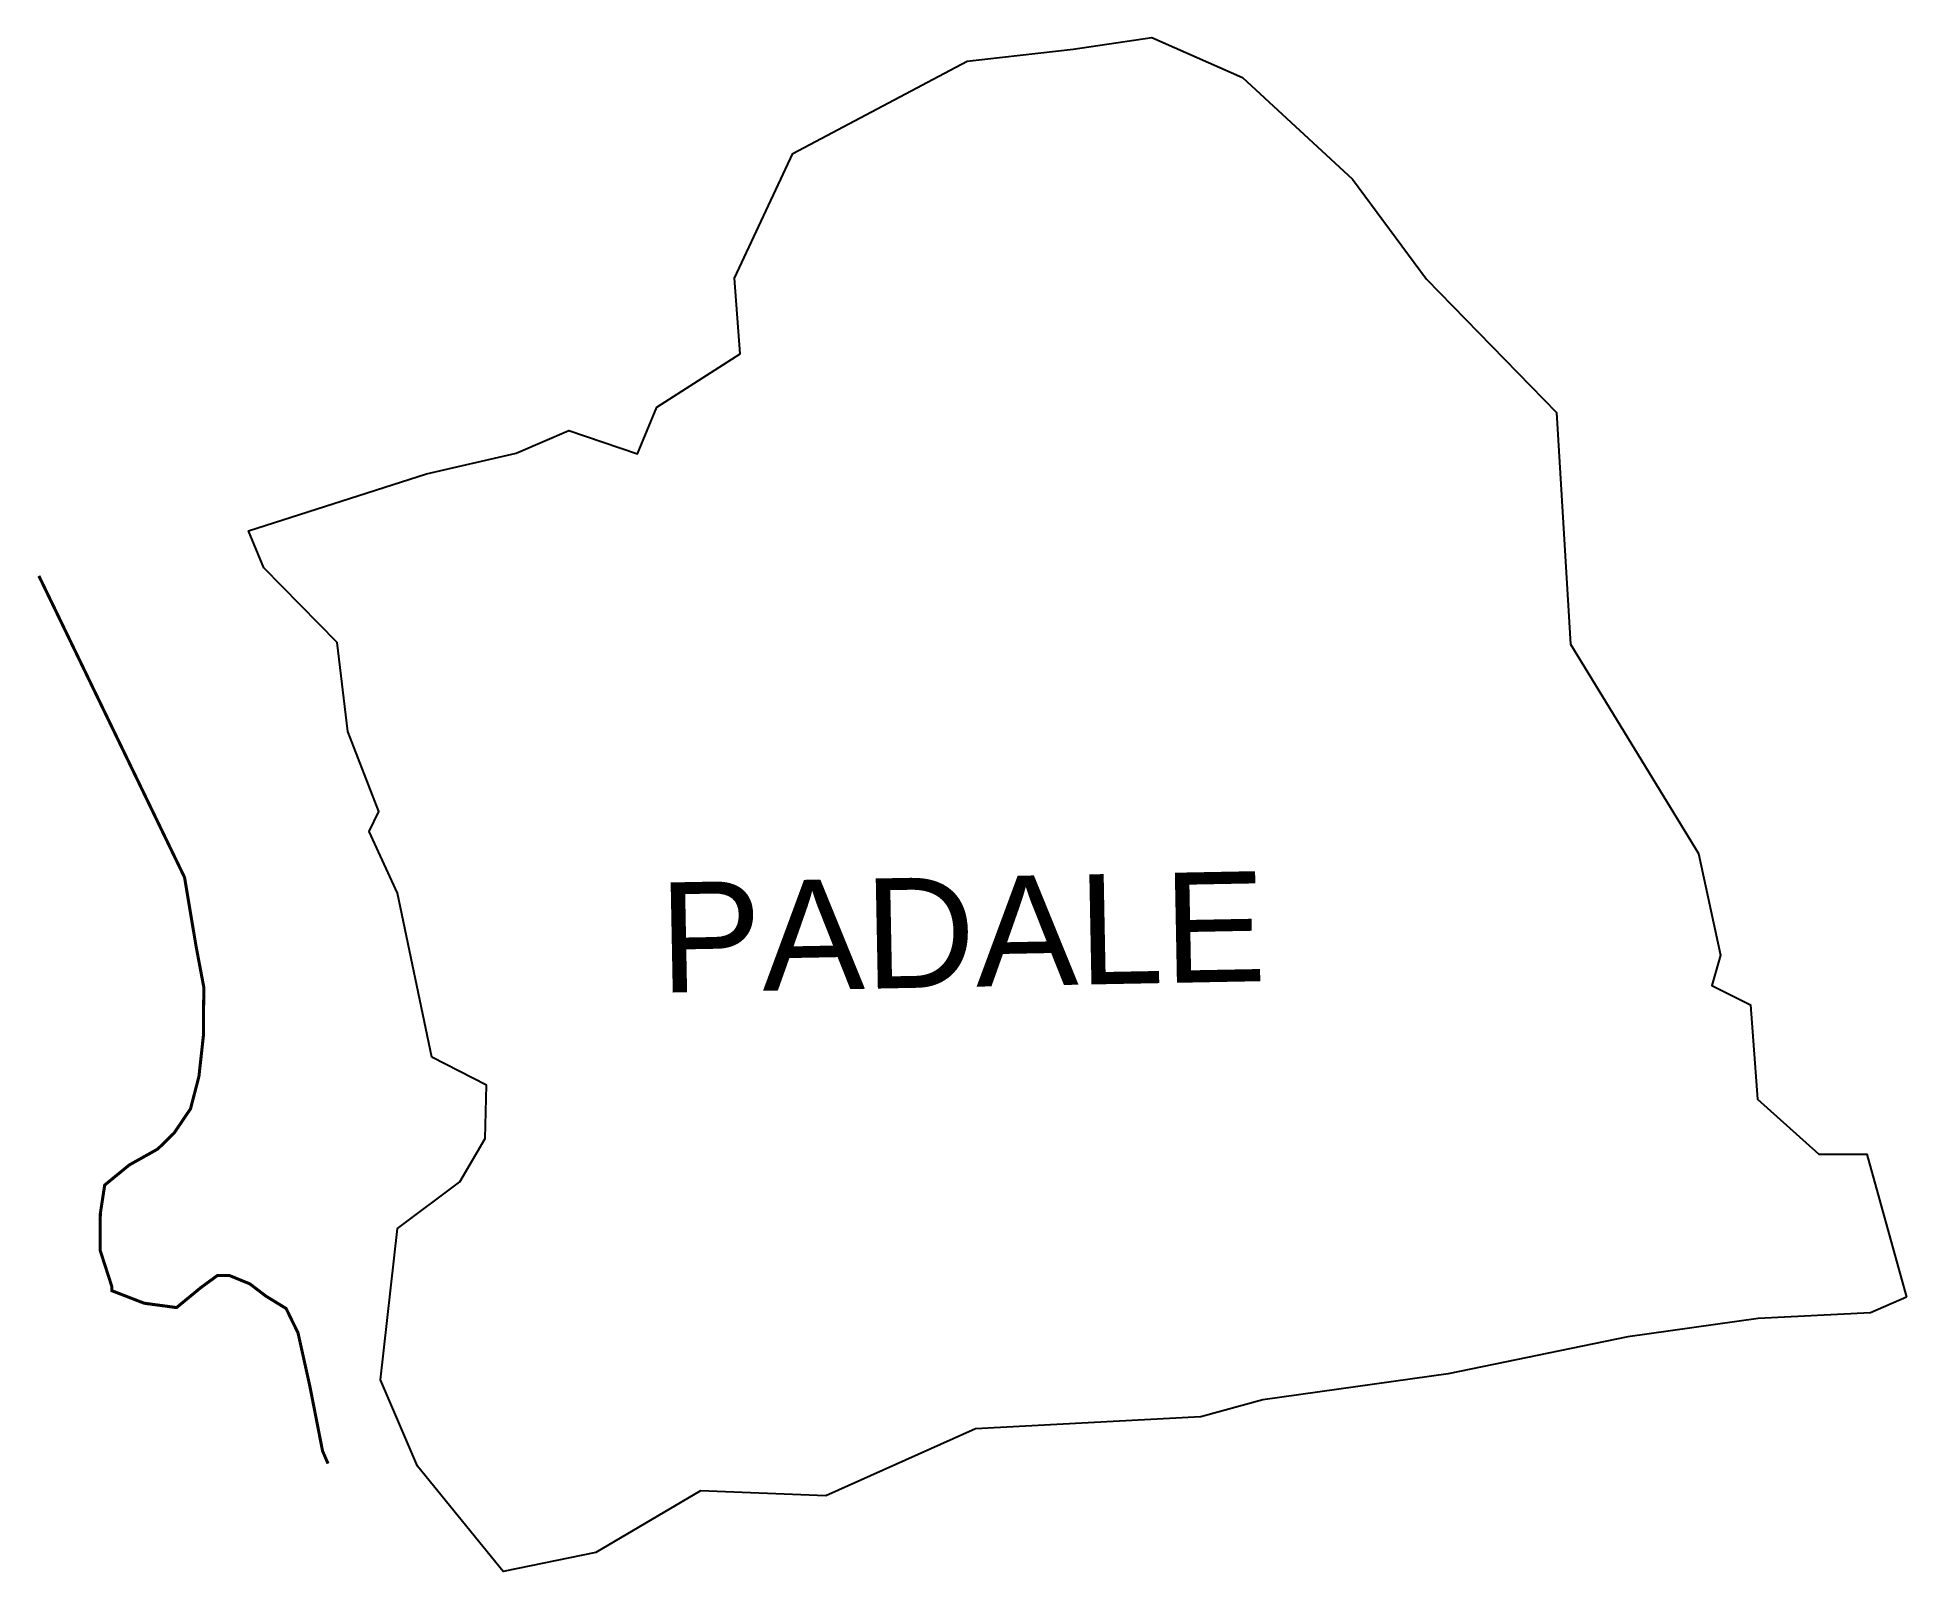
# Model space of a CAD drawing. Header units: metres. Extents: x 295760 to 297607, y 1977284 to 1978799.
import ezdxf

# ---------------------------------------------------------------- set-up
doc = ezdxf.new("R2010")
doc.units = ezdxf.units.M
for name, color, linetype in [('LOW TIDE LINE', 5, 'Continuous'), ('village', 3, 'Continuous'), ('VILLAGE NAME', 250, 'Continuous')]:
    doc.layers.add(name, color=color, linetype=linetype)
doc.styles.get("Standard").update_dxf_attribs({"font": 'calibri.ttf'})

msp = doc.modelspace()

# ---------------------------------------------------------------- linework, layer by layer
at = {"layer": 'LOW TIDE LINE', "lineweight": 18}
msp.add_lwpolyline([(295761.9, 1978267.4, 3.01, 3.01, 0), (295905.8, 1977969.6, 3.01, 3.01, 0), (295917.2, 1977901.4, 3.01, 3.01, 0), (295924.8, 1977861.2, 3.01, 3.01, 0), (295924.4, 1977813.1, 3.01, 3.01, 0), (295920, 1977773, 3.01, 3.01, 0), (295911.7, 1977741.1, 3.01, 3.01, 0), (295895.5, 1977717.1, 3.01, 3.01, 0), (295879.3, 1977701.3, 3.01, 3.01, 0), (295851.1, 1977685.5, 3.01, 3.01, 0), (295826.9, 1977665.7, 3.01, 3.01, 0), (295822.6, 1977637.6, 3.01, 3.01, 0), (295822.3, 1977601.6, 3.01, 3.01, 0), (295834, 1977565.4, 3.01, 3.01, 0), (295833.9, 1977561.4, 3.01, 3.01, 0), (295865.9, 1977549, 3.01, 3.01, 0), (295897.9, 1977544.7, 3.01, 3.01, 0), (295922.1, 1977564.6, 3.01, 3.01, 0), (295938.3, 1977576.4, 3.01, 3.01, 0), (295950.3, 1977576.3, 3.01, 3.01, 0), (295970.3, 1977568.1, 3.01, 3.01, 0), (295986.2, 1977556, 3.01, 3.01, 0), (296006.1, 1977543.8, 3.01, 3.01, 0), (296017.9, 1977519.6, 3.01, 3.01, 0), (296029.5, 1977467.4, 3.01, 3.01, 0), (296042.1, 1977403.1, 3.01, 3.01, 0), (296047.5, 1977390.6, 0, 0, 0)], format="xyseb", dxfattribs=at)
at = {"layer": 'village', "color": 3}
msp.add_polyline3d([(297606.9, 1977554.9, 0), (297571.3, 1977539.4, 0), (297460.2, 1977534, 0), (297331.6, 1977515.8, 0), (297154.1, 1977479.4, 0), (296970.9, 1977453.6, 0), (296909.6, 1977436.7, 0), (296687.2, 1977425, 0), (296539.4, 1977358.7, 0), (296415.6, 1977363.8, 0), (296312, 1977302.9, 0), (296220.4, 1977283.9, 0), (296135.9, 1977388.2, 0), (296099.5, 1977473.4, 0), (296116, 1977622.8, 0), (296177.8, 1977668.9, 0), (296202.6, 1977711.6, 0), (296204.2, 1977764.3, 0), (296150.1, 1977792, 0), (296116.1, 1977953.9, 0), (296088, 1978014.9, 0), (296097.8, 1978034.8, 0), (296067.1, 1978113.6, 0), (296056.7, 1978201.6, 0), (295984.2, 1978275.4, 0), (295969, 1978311.9, 0), (296144.9, 1978368.1, 0), (296233.2, 1978388.8, 0), (296285.3, 1978411.2, 0), (296353.1, 1978388, 0), (296372.2, 1978434.2, 0), (296454.6, 1978486.8, 0), (296448.9, 1978561.4, 0), (296506.6, 1978684.8, 0), (296678.8, 1978775.7, 0), (296783.6, 1978787.6, 0), (296861.4, 1978799.3, 0), (296951, 1978759.8, 0), (297059.6, 1978659.2, 0), (297132.5, 1978560.6, 0), (297260.9, 1978428.8, 0), (297275, 1978200, 0), (297401.3, 1977993.3, 0), (297423, 1977892.9, 0), (297414.6, 1977862.9, 0), (297452.6, 1977843.8, 0), (297459.6, 1977750.7, 0), (297520, 1977696.2, 0), (297567.5, 1977696.2, 0)], close=True, dxfattribs=at)

# ---------------------------------------------------------------- texts
at = {"layer": 'VILLAGE NAME', "insert": (296373.5, 1977964.4), "char_height": 108.748, "attachment_point": 1, "rotation": 1.1028}
msp.add_mtext_dynamic_manual_height_columns('{\\fArial|b0|i0|c0|p34;PADALE}', width=1571.314, gutter_width=543.7, heights=[0], dxfattribs=at)

doc.saveas('drawing.dxf')
